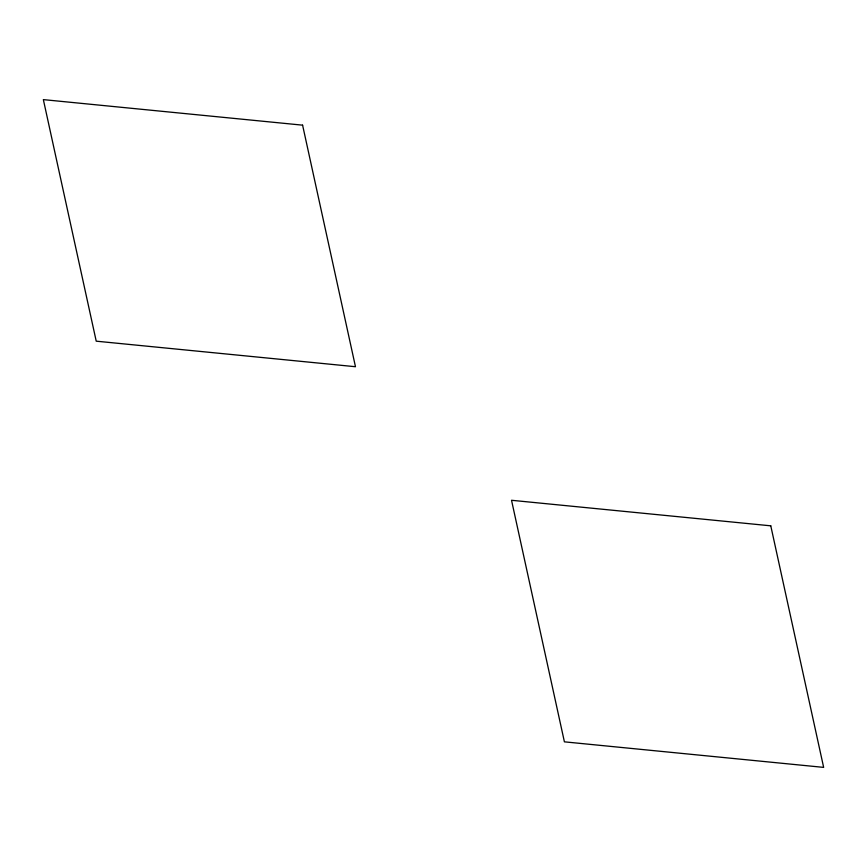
<?xml version="1.0" encoding="UTF-8"?>
<svg xmlns="http://www.w3.org/2000/svg" width="867" height="867" viewBox="0 0 867 867"><rect width="100%" height="100%" fill="white"/><g stroke="black" fill="none" stroke-linecap="round" stroke-linejoin="round"><path stroke-width="1.3" d="M302.594 125.162L43.35 99.618L96.226 341.175L355.47 366.719L302.594 125.162M770.774 525.825L511.53 500.281L564.406 741.838L823.65 767.382L770.774 525.825"/></g></svg>
